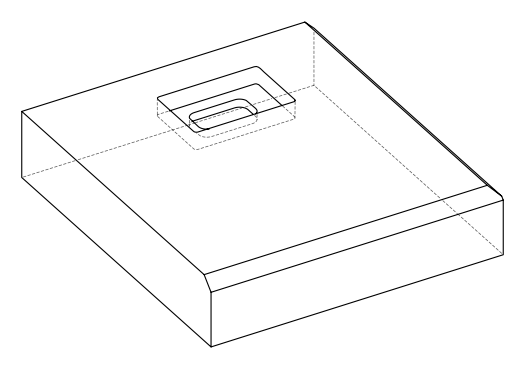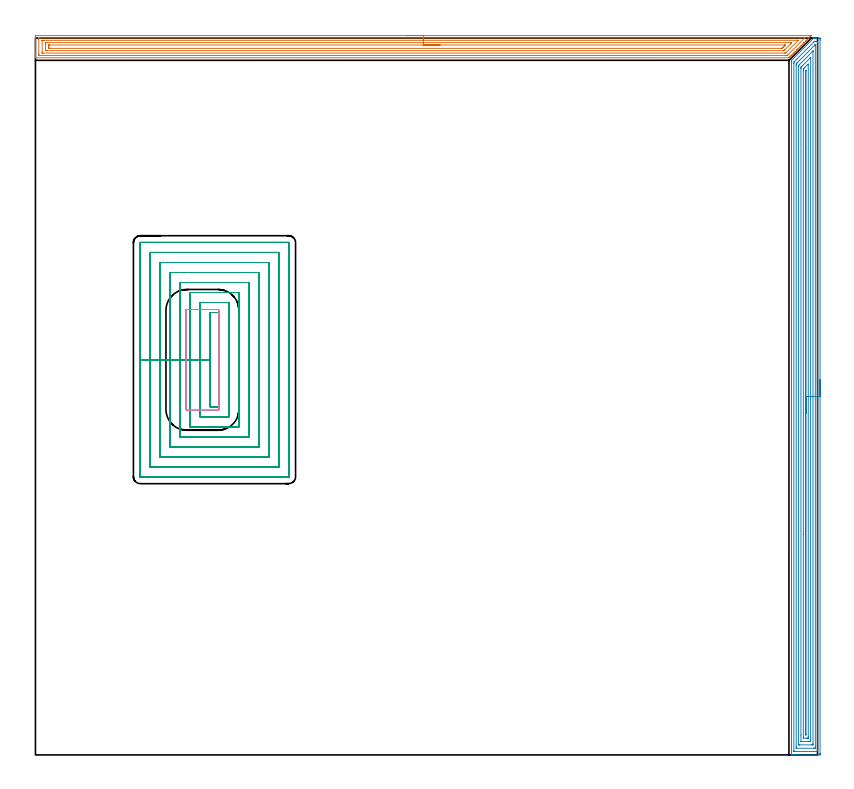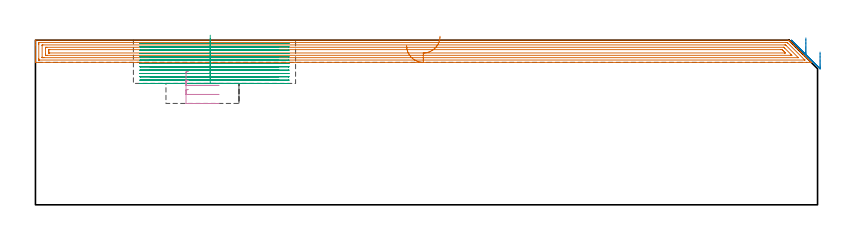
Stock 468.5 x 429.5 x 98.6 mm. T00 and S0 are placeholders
(PLAN: 4 operations, 2 tool changes, 106.7 min)
(1 AREA_MILL | FG_CHAMFER_SURFACE | UGT0205_001 | 18.6 min | 41377 mm3)
(2 AREA_MILL_1 | FG_CHAMFER_SURFACE_1 | UGT0205_001 | 23.93 min | 61701 mm3)
(3 MILL_RECTANGULAR_POCKET | POCKET_RECTANGULAR_STRAIGHT | NXT0201_009 | Follow Part, ap 2, ae 75% | 62.75 min | 373165 mm3)
(4 MILL_RECTANGULAR_POCKET_1 | POCKET_RECTANGULAR_STRAIGHT_1 | UGT0201_106 | Follow Part, ap 6, ae 75% | 1.36 min | 42633 mm3)
(TOOL UGT0205_001 | Chamfer Mill 20 x 3 x 45 deg. | D20 FL50 Z2)
(TOOL NXT0201_009 | ENDMILL 8mm [2P460-0800-NA 1630] | D8 FL26 Z6)
(TOOL UGT0201_106 | End Mill 24 mm | D24 FL25 Z2)
(OP 1 AREA_MILL)
G17 G21 G94 G90
T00 M6
G54
G17 G0 G90 X222.35 Y430.9 S1061 M3
G43 Z108.6 H0
Z95.3
G94 G1 X222.388 Z94.428 F250.
X222.502 Z93.563
X222.691 Z92.712
X222.953 Z91.88
X223.287 Z91.074
X223.69 Z90.3
X224.158 Z89.564
X224.69 Z88.872
X225.279 Z88.229
X225.922 Z87.64
X226.614 Z87.108
X227.35 Z86.64
X228.124 Z86.237
X228.93 Z85.903
X229.762 Z85.641
X230.614 Z85.452
X231.478 Z85.338
X232.35 Z85.3
X464.404
X464.682 Y430.896 Z85.304
X464.683 Y430.895 Z85.305
X464.682 Y430.882 Z85.318
X464.639 Y430.839 Z85.361
X464.231 Y430.43 Z85.767
X464.087 Y430.286 Z85.913
X463.791 Y429.991 Z86.209
X463.348 Y429.547 Z86.65
X462.876 Y429.076 Z87.124
X462.465 Y428.664 Z87.533
X461.962 Y428.162 Z88.038
X461.583 Y427.781 Z88.416
X461.408 Y427.607 Z88.592
X461.226 Y427.426 Z88.774
X460.7 Y426.898 Z89.299
X460.515 Y426.715 Z89.485
X460.372 Y426.572 Z89.628
X460.258 Y426.457 Z89.74
X460.217 Y426.416 Z89.782
X459.518 Y425.718 Z90.482
X459.376 Y425.574 Z90.623
X459.324 Y425.523 Z90.675
X458.665 Y424.865 Z91.335
X458.493 Y424.691 Z91.505
X457.811 Y424.011 Z92.189
X457.61 Y423.809 Z92.388
X456.958 Y423.158 Z93.042
X456.728 Y422.926 Z93.27
X456.104 Y422.304 Z93.896
X456.05 Y422.249 Z93.95
X455.845 Y422.043 Z94.153
X455.251 Y421.451 Z94.749
X455.157 Y421.356 Z94.843
X454.962 Y421.16 Z95.036
X454.397 Y420.597 Z95.603
X454.264 Y420.463 Z95.735
X454.079 Y420.277 Z95.919
X453.544 Y419.744 Z96.456
X453.196 Y419.395 Z96.802
X452.69 Y418.89 Z97.31
X452.478 Y418.677 Z97.521
X452.314 Y418.512 Z97.683
X452.152 Y418.351 Z97.847
X452.031 Y418.23 Z97.968
X451.873 Y418.07 Z98.125
X451.715 Y417.914 Z98.283
X451.585 Y417.784 Z98.414
X451.414 Y417.618 Z98.578
X451.396 Y417.604 Z98.59
X451.138 Y417.6 Z98.6
X0.167
X0.007 Y417.602 Z98.588
X0. Y417.611 Z98.58
Y417.951 Z98.248
Y418.294 Z97.906
Y418.953 Z97.242
Y420.166 Z96.031
Y420.719 Z95.475
Y430.153 Z86.044
X0.003 Y430.43 Z85.768
X0.009 Y430.892 Z85.306
X0.142 Y430.895 Z85.303
X0.613 Y430.9 Z85.3
X232.35
Y429.486 Z86.714
X460.577 Y429.485 Z86.715
X460.805 Y429.48 Z86.72
X460.82 Y429.479 Z86.721
X460.819 Y429.476 Z86.724
X460.809 Y429.461 Z86.739
X460.797 Y429.447 Z86.753
X460.707 Y429.357 Z86.843
X450.692 Y419.342 Z96.858
X450.494 Y419.148 Z97.052
X450.392 Y419.05 Z97.15
X450.362 Y419.024 Z97.176
X450.317 Y419.021 Z97.179
X450.214 Y419.018 Z97.182
X449.799 Y419.014 Z97.186
X449.737
X2.399 Y419.015 Z97.185
X2.337
X2.02 Y419.021 Z97.179
X2.01 Y419.123 Z97.077
X2.003 Y419.345 Z96.855
X2.001 Y419.836 Z96.364
X2. Y420.231 Z95.969
X2.001 Y428.664 Z87.536
X2.002 Y429.056 Z87.144
X2.01 Y429.453 Z86.747
X2.018 Y429.48 Z86.72
X2.037 Y429.482 Z86.718
X2.088 Y429.484 Z86.716
X2.191 Y429.485 Z86.715
X2.399 Y429.486 Z86.714
X232.35
Y428.072 Z88.128
X456.65 Y428.071 Z88.129
X456.756 Y428.069 Z88.131
X456.943 Y428.065 Z88.135
X456.953 Y428.061 Z88.139
X456.95 Y428.054 Z88.146
X456.943 Y428.043 Z88.157
X449.619 Y420.719 Z95.481
X449.381 Y420.484 Z95.716
X449.342 Y420.449 Z95.751
X449.326 Y420.437 Z95.763
X449.296 Y420.434 Z95.766
X449.197 Y420.431 Z95.769
X448.905 Y420.429 Z95.771
X4.479
X4.185 Y420.43 Z95.77
X4.088 Y420.432 Z95.768
X4.019 Y420.435 Z95.765
X4.01 Y420.536 Z95.664
X4.004 Y420.719 Z95.481
X4.001 Y420.901 Z95.299
Y427.781 Z88.419
X4.002 Y427.963 Z88.237
X4.007 Y428.025 Z88.175
X4.011 Y428.065 Z88.135
X4.039 Y428.066 Z88.134
X4.185 Y428.069 Z88.131
X4.785 Y428.071 Z88.129
X5.078 Y428.072 Z88.128
X232.35
Y426.657 Z89.543
X452.478
X452.722 Y426.656 Z89.544
X452.976 Y426.653 Z89.547
X453.051 Y426.65 Z89.55
X453.084 Y426.644 Z89.556
X453.059 Y426.615 Z89.585
X452.98 Y426.531 Z89.669
X452.916 Y426.465 Z89.735
X452.495 Y426.044 Z90.156
X448.905 Y422.454 Z93.746
X448.475 Y422.028 Z94.172
X448.316 Y421.875 Z94.325
X448.29 Y421.851 Z94.349
X448.255 Y421.848 Z94.352
X448.175 Y421.845 Z94.355
X448.012 Y421.843 Z94.357
X6.864
X6.619 Y421.844 Z94.356
X6.121 Y421.85 Z94.35
X6.01 Y421.856 Z94.344
X6. Y422.484 Z93.716
Y425.987 Z90.213
Y426.016 Z90.184
X6.006 Y426.443 Z89.757
X6.01 Y426.649 Z89.551
X6.22 Y426.653 Z89.547
X6.864 Y426.656 Z89.544
X7.108 Y426.657 Z89.543
X232.35
Y425.243 Z90.957
X448.794
X448.905 Y425.242 Z90.958
X449.017 Y425.241 Z90.959
X449.222 Y425.236 Z90.964
X449.127 Y425.133 Z91.067
X449.02 Y425.02 Z91.18
X448.905 Y424.904 Z91.296
X448.577 Y424.575 Z91.625
X448.012 Y424.011 Z92.189
X447.689 Y423.687 Z92.513
X447.366 Y423.367 Z92.833
X447.281 Y423.288 Z92.912
X447.257 Y423.267 Z92.933
X447.225 Y423.263 Z92.937
X447.119 Y423.261 Z92.939
X446.338 Y423.257 Z92.943
X446.226
X8.539
X8.315 Y423.258 Z92.942
X8.167 Y423.26 Z92.94
X8.049 Y423.264 Z92.936
X8.008 Y423.268 Z92.932
X8.007 Y423.276 Z92.924
X8.004 Y423.367 Z92.833
X8. Y424.01 Z92.19
Y424.25 Z91.95
Y424.893 Z91.307
X8.001 Y425.133 Z91.067
X8.003 Y425.213 Z90.987
X8.006 Y425.232 Z90.968
X8.008 Y425.236 Z90.964
X8.055 Y425.238 Z90.962
X8.204 Y425.241 Z90.959
X8.427 Y425.243 Z90.957
X8.539
X232.35
X233.222 Z90.995
X234.086 Z91.109
X234.938 Z91.298
X235.77 Z91.56
X236.576 Z91.894
X237.35 Z92.297
X238.086 Z92.765
X238.778 Z93.296
X239.421 Z93.886
X240.01 Z94.529
X240.542 Z95.221
X241.01 Z95.957
X241.413 Z96.731
X241.747 Z97.537
X242.009 Z98.369
X242.198 Z99.22
X242.312 Z100.085
X242.35 Z100.957
G0 Z108.6
M5
M2
(OP 2 AREA_MILL_1)
G17 G21 G94 G90
T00 M6
G54
G17 G0 G90 X470. Y224.7 S1061 M3
G43 Z108.6 H0
Z91.5
G94 G1 Y224.662 Z90.628 F250.
Y224.548 Z89.763
Y224.359 Z88.912
Y224.097 Z88.08
Y223.763 Z87.274
Y223.36 Z86.5
Y222.892 Z85.764
Y222.36 Z85.072
Y221.771 Z84.429
Y221.128 Z83.84
Y220.436 Z83.308
Y219.7 Z82.84
Y218.926 Z82.437
Y218.12 Z82.103
Y217.288 Z81.841
Y216.437 Z81.652
Y215.572 Z81.538
Y214.7 Z81.5
Y0.963
X469.999 Y0.625 Z81.501
X469.994 Y0.075 Z81.503
X469.992 Y0.008 Z81.506
X469.448 Y0. Z82.05
X456.118 Z95.377
X454.695 Z96.802
X454.341 Z97.154
X453.633 Z97.867
X453.34 Z98.16
X452.941 Y0.007 Z98.55
X452.903 Y0.01 Z98.588
X452.9 Y0.178 Z98.6
Y415.368
X452.904 Y416.095 Z98.59
X453.001 Y416.201 Z98.499
X466.021 Y429.222 Z85.477
X466.144 Y429.348 Z85.347
X466.197 Y429.39 Z85.293
X466.244 Y429.399 Z85.246
X466.483 Y429.4 Z85.013
X466.646 Z84.853
X466.963 Z84.537
X467.671 Z83.825
X468.913 Z82.584
X469.448 Y429.397 Z82.047
X469.991 Y429.392 Z81.505
X469.993 Y429.324 Z81.503
X469.999 Y428.775 Z81.501
X470. Y428.22 Z81.5
Y214.7
X468.586 Z82.914
Y3.306
X468.585 Y2.413 Z82.915
X468.584 Y2.387 Z82.916
X468.559 Y2.01 Z82.941
X468.079 Y2.002 Z83.421
X467.671 Y2.001 Z83.829
X467.192 Y2. Z84.308
X455.229 Y2.001 Z96.271
X454.749 Y2.002 Z96.751
X454.341 Y2.01 Z97.159
X454.316 Y2.413 Z97.184
X454.315 Y2.438 Z97.185
Y414.474
Y414.499
X454.341 Y415.079 Z97.159
X454.481 Y415.226 Z97.019
X454.618 Y415.368 Z96.882
X466.237 Y426.987 Z85.263
X466.511 Y427.259 Z84.989
X466.603 Y427.346 Z84.897
X466.637 Y427.375 Z84.863
X466.68 Y427.39 Z84.82
X466.782 Y427.393 Z84.718
X467.261 Y427.399 Z84.239
X467.671 Z83.829
X468.151 Y427.398 Z83.349
X468.559 Y427.39 Z82.941
X468.584 Y426.987 Z82.916
X468.585 Y426.962 Z82.915
X468.586 Y214.7 Z82.914
X467.172 Z84.328
X467.171 Y5.094 Z84.329
X467.17 Y4.703 Z84.33
X467.167 Y4.2 Z84.333
X467.165 Y4.014 Z84.335
X466.977 Y4.004 Z84.523
X466.782 Y4.002 Z84.718
X466.092 Y4. Z85.408
X456.118 Y4.001 Z95.382
X455.919 Y4.003 Z95.581
X455.787 Y4.007 Z95.713
X455.742 Y4.01 Z95.758
X455.735 Y4.026 Z95.765
X455.733 Y4.07 Z95.767
X455.73 Y4.2 Z95.77
X455.729 Y4.592 Z95.771
X455.728 Y5.094 Z95.772
X455.729 Y413.078 Z95.771
X455.73 Y413.58 Z95.77
X455.733 Y413.967 Z95.767
X455.735 Y414.023 Z95.765
X455.763 Y414.054 Z95.737
X455.841 Y414.137 Z95.659
X456.118 Y414.419 Z95.382
X456.145 Y414.446 Z95.355
X466.84 Y425.141 Z84.66
X466.901 Y425.2 Z84.599
X467.009 Y425.298 Z84.491
X467.123 Y425.39 Z84.377
X467.156 Z84.344
X467.165 Y425.349 Z84.335
X467.168 Y425.273 Z84.332
X467.17 Y425.2 Z84.33
X467.171 Y425.031 Z84.329
X467.172 Y424.808 Z84.328
Y214.7
X465.757 Z85.743
Y6.882
X465.753 Y6.129 Z85.747
X465.751 Y6.025 Z85.749
X465.662 Y6.01 Z85.838
X465.443 Y6.006 Z86.057
X465.005 Y6. Z86.495
X457.883 Z93.617
X457.453 Y6.006 Z94.047
X457.238 Y6.01 Z94.262
X457.149 Y6.021 Z94.351
X457.143 Y6.882 Z94.357
Y412.686
X457.145 Y412.875 Z94.355
X457.148 Y412.969 Z94.352
X457.15 Y412.988 Z94.35
X457.162 Y413.005 Z94.338
X457.191 Y413.038 Z94.309
X457.367 Y413.218 Z94.133
X465.65 Y421.501 Z85.85
X465.71 Y421.559 Z85.79
X465.747 Y421.592 Z85.753
X465.752 Y421.593 Z85.748
X465.753 Y421.591 Z85.747
X465.755 Y421.557 Z85.745
X465.757 Y421.382 Z85.743
Y214.7
X464.343 Z87.157
Y8.441
X464.341 Y8.212 Z87.159
X464.338 Y8.061 Z87.162
X464.336 Y8.013 Z87.164
X464.323 Y8.009 Z87.177
X464.282 Y8.005 Z87.218
X464.116 Y8.002 Z87.384
X463.893 Y8. Z87.607
X463.227 Z88.273
X458.56 Y8.001 Z92.94
X458.558 Y8.003 Z92.942
X458.557 Y11.969 Z92.943
Y411.126
X458.561 Y411.792 Z92.939
X458.563 Y411.906 Z92.937
X458.566 Y411.956 Z92.934
X458.592 Y411.985 Z92.908
X458.784 Y412.183 Z92.716
X459.673 Y413.075 Z91.827
X463.936 Y417.337 Z87.564
X464.116 Y417.514 Z87.384
X464.299 Y417.689 Z87.201
X464.337 Y417.722 Z87.163
X464.339 Y417.658 Z87.161
X464.341 Y417.536 Z87.159
X464.343 Y417.384 Z87.157
Y417.155
Y214.7
X462.929 Z88.571
Y10.758
X462.927 Y10.457 Z88.573
X462.924 Y10.161 Z88.576
X462.922 Y10.021 Z88.578
X462.784 Y10.009 Z88.716
X462.339 Y10.003 Z89.161
X461.904 Y10. Z89.596
X460.126 Y10.001 Z91.374
X459.992 Y10.008 Z91.508
X459.981 Y10.01 Z91.519
X459.978 Y10.021 Z91.522
X459.974 Y10.065 Z91.526
X459.972 Y10.156 Z91.528
X459.971 Y132.243 Z91.529
X459.972 Y410.004 Z91.528
X459.975 Y410.594 Z91.525
X459.978 Y410.898 Z91.522
X460.26 Y411.201 Z91.24
X460.561 Y411.511 Z90.939
X460.7 Y411.652 Z90.8
X462.929 Y413.88 Z88.572
Y214.7 Z88.571
X461.515 Z89.985
X461.514 Y12.245 Z89.986
Y12.181
X461.511 Y12.115 Z89.989
X461.504 Y12.01 Z89.996
X461.45 Y12.006 Z90.05
X461.416 Y12.007 Z90.084
X461.4 Y12.009 Z90.1
X461.392 Y12.051 Z90.108
X461.387 Y12.18 Z90.113
X461.386 Y12.245 Z90.114
X461.385 Y408.282 Z90.115
X461.389 Y409.111 Z90.111
X461.391 Y409.17 Z90.109
X461.45 Y409.941 Z90.05
X461.478 Y409.976 Z90.022
X461.503 Y410.004 Z89.997
X461.508 Y410.005 Z89.992
X461.51 Y410.004 Z89.99
X461.512 Y409.997 Z89.988
X461.514 Y409.94 Z89.986
X461.515 Y363.546 Z89.985
Y214.7
Y213.828 Z90.023
Y212.964 Z90.137
Y212.112 Z90.326
Y211.28 Z90.588
Y210.474 Z90.922
Y209.7 Z91.325
Y208.964 Z91.794
Y208.272 Z92.325
Y207.629 Z92.914
Y207.04 Z93.557
Y206.509 Z94.25
Y206.04 Z94.985
Y205.637 Z95.759
Y205.303 Z96.565
Y205.041 Z97.397
Y204.852 Z98.249
Y204.738 Z99.114
Y204.7 Z99.985
G0 Z108.6
M5
M2
(OP 3 MILL_RECTANGULAR_POCKET)
G17 G21 G94 G90
T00 M6
G54
G17 G0 G90 X104.7 Y255.382 S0 M3
G43 Z108.6 H1
Z101.6
G94 G1 Y236.75 Z96.608 F250.
Y208.5 F500.
X109.8
Y265.
X104.7
Y236.75
X98.7
Y202.5
X115.8
Y271.
X98.7
Y236.75
X92.7
Y196.5
X121.8
Y277.
X92.7
Y236.75
X86.7
Y190.5
X127.8
Y283.
X86.7
Y236.75
X80.7
Y184.5
X133.8
Y289.
X80.7
Y236.75
X74.7
Y178.5
X139.8
Y295.
X74.7
Y236.75
X68.7
Y172.5
X145.8
Y301.
X68.7
Y236.75
X62.7
Y166.6
X62.705 Y166.545
X62.745 Y166.505
X62.8 Y166.5
X151.7
X151.755 Y166.505
X151.795 Y166.545
X151.8 Y166.6
Y306.9
X151.795 Y306.955
X151.755 Y306.995
X151.7 Y307.
X62.8
X62.745 Y306.995
X62.705 Y306.955
X62.7 Y306.9
Y236.75
Y235.75
G0 X104.7 Y255.382 Z99.608
G1 Y236.75 Z94.615 F250.
Y208.5 F500.
X109.8
Y265.
X104.7
Y236.75
X98.7
Y202.5
X115.8
Y271.
X98.7
Y236.75
X92.7
Y196.5
X121.8
Y277.
X92.7
Y236.75
X86.7
Y190.5
X127.8
Y283.
X86.7
Y236.75
X80.7
Y184.5
X133.8
Y289.
X80.7
Y236.75
X74.7
Y178.5
X139.8
Y295.
X74.7
Y236.75
X68.7
Y172.5
X145.8
Y301.
X68.7
Y236.75
X62.7
Y166.6
X62.705 Y166.545
X62.745 Y166.505
X62.8 Y166.5
X151.7
X151.755 Y166.505
X151.795 Y166.545
X151.8 Y166.6
Y306.9
X151.795 Y306.955
X151.755 Y306.995
X151.7 Y307.
X62.8
X62.745 Y306.995
X62.705 Y306.955
X62.7 Y306.9
Y236.75
Y235.75
G0 X104.7 Y255.382 Z97.615
G1 Y236.75 Z92.623 F250.
Y208.5 F500.
X109.8
Y265.
X104.7
Y236.75
X98.7
Y202.5
X115.8
Y271.
X98.7
Y236.75
X92.7
Y196.5
X121.8
Y277.
X92.7
Y236.75
X86.7
Y190.5
X127.8
Y283.
X86.7
Y236.75
X80.7
Y184.5
X133.8
Y289.
X80.7
Y236.75
X74.7
Y178.5
X139.8
Y295.
X74.7
Y236.75
X68.7
Y172.5
X145.8
Y301.
X68.7
Y236.75
X62.7
Y166.6
X62.705 Y166.545
X62.745 Y166.505
X62.8 Y166.5
X151.7
X151.755 Y166.505
X151.795 Y166.545
X151.8 Y166.6
Y306.9
X151.795 Y306.955
X151.755 Y306.995
X151.7 Y307.
X62.8
X62.745 Y306.995
X62.705 Y306.955
X62.7 Y306.9
Y236.75
Y235.75
G0 X104.7 Y255.382 Z95.623
G1 Y236.75 Z90.631 F250.
Y208.5 F500.
X109.8
Y265.
X104.7
Y236.75
X98.7
Y202.5
X115.8
Y271.
X98.7
Y236.75
X92.7
Y196.5
X121.8
Y277.
X92.7
Y236.75
X86.7
Y190.5
X127.8
Y283.
X86.7
Y236.75
X80.7
Y184.5
X133.8
Y289.
X80.7
Y236.75
X74.7
Y178.5
X139.8
Y295.
X74.7
Y236.75
X68.7
Y172.5
X145.8
Y301.
X68.7
Y236.75
X62.7
Y166.6
X62.705 Y166.545
X62.745 Y166.505
X62.8 Y166.5
X151.7
X151.755 Y166.505
X151.795 Y166.545
X151.8 Y166.6
Y306.9
X151.795 Y306.955
X151.755 Y306.995
X151.7 Y307.
X62.8
X62.745 Y306.995
X62.705 Y306.955
X62.7 Y306.9
Y236.75
Y235.75
G0 X104.7 Y255.382 Z93.631
G1 Y236.75 Z88.638 F250.
Y208.5 F500.
X109.8
Y265.
X104.7
Y236.75
X98.7
Y202.5
X115.8
Y271.
X98.7
Y236.75
X92.7
Y196.5
X121.8
Y277.
X92.7
Y236.75
X86.7
Y190.5
X127.8
Y283.
X86.7
Y236.75
X80.7
Y184.5
X133.8
Y289.
X80.7
Y236.75
X74.7
Y178.5
X139.8
Y295.
X74.7
Y236.75
X68.7
Y172.5
X145.8
Y301.
X68.7
Y236.75
X62.7
Y166.6
X62.705 Y166.545
X62.745 Y166.505
X62.8 Y166.5
X151.7
X151.755 Y166.505
X151.795 Y166.545
X151.8 Y166.6
Y306.9
X151.795 Y306.955
X151.755 Y306.995
X151.7 Y307.
X62.8
X62.745 Y306.995
X62.705 Y306.955
X62.7 Y306.9
Y236.75
Y235.75
G0 X104.7 Y255.382 Z91.638
G1 Y236.75 Z86.646 F250.
Y208.5 F500.
X109.8
Y265.
X104.7
Y236.75
X98.7
Y202.5
X115.8
Y271.
X98.7
Y236.75
X92.7
Y196.5
X121.8
Y277.
X92.7
Y236.75
X86.7
Y190.5
X127.8
Y283.
X86.7
Y236.75
X80.7
Y184.5
X133.8
Y289.
X80.7
Y236.75
X74.7
Y178.5
X139.8
Y295.
X74.7
Y236.75
X68.7
Y172.5
X145.8
Y301.
X68.7
Y236.75
X62.7
Y166.6
X62.705 Y166.545
X62.745 Y166.505
X62.8 Y166.5
X151.7
X151.755 Y166.505
X151.795 Y166.545
X151.8 Y166.6
Y306.9
X151.795 Y306.955
X151.755 Y306.995
X151.7 Y307.
X62.8
X62.745 Y306.995
X62.705 Y306.955
X62.7 Y306.9
Y236.75
Y235.75
G0 X104.7 Y255.382 Z89.646
G1 Y236.75 Z84.654 F250.
Y208.5 F500.
X109.8
Y265.
X104.7
Y236.75
X98.7
Y202.5
X115.8
Y271.
X98.7
Y236.75
X92.7
Y196.5
X121.8
Y277.
X92.7
Y236.75
X86.7
Y190.5
X127.8
Y283.
X86.7
Y236.75
X80.7
Y184.5
X133.8
Y289.
X80.7
Y236.75
X74.7
Y178.5
X139.8
Y295.
X74.7
Y236.75
X68.7
Y172.5
X145.8
Y301.
X68.7
Y236.75
X62.7
Y166.6
X62.705 Y166.545
X62.745 Y166.505
X62.8 Y166.5
X151.7
X151.755 Y166.505
X151.795 Y166.545
X151.8 Y166.6
Y306.9
X151.795 Y306.955
X151.755 Y306.995
X151.7 Y307.
X62.8
X62.745 Y306.995
X62.705 Y306.955
X62.7 Y306.9
Y236.75
Y235.75
G0 X104.7 Y255.382 Z87.654
G1 Y236.75 Z82.662 F250.
Y208.5 F500.
X109.8
Y265.
X104.7
Y236.75
X98.7
Y202.5
X115.8
Y271.
X98.7
Y236.75
X92.7
Y196.5
X121.8
Y277.
X92.7
Y236.75
X86.7
Y190.5
X127.8
Y283.
X86.7
Y236.75
X80.7
Y184.5
X133.8
Y289.
X80.7
Y236.75
X74.7
Y178.5
X139.8
Y295.
X74.7
Y236.75
X68.7
Y172.5
X145.8
Y301.
X68.7
Y236.75
X62.7
Y166.6
X62.705 Y166.545
X62.745 Y166.505
X62.8 Y166.5
X151.7
X151.755 Y166.505
X151.795 Y166.545
X151.8 Y166.6
Y306.9
X151.795 Y306.955
X151.755 Y306.995
X151.7 Y307.
X62.8
X62.745 Y306.995
X62.705 Y306.955
X62.7 Y306.9
Y236.75
Y235.75
G0 X104.7 Y255.382 Z85.662
G1 Y236.75 Z80.669 F250.
Y208.5 F500.
X109.8
Y265.
X104.7
Y236.75
X98.7
Y202.5
X115.8
Y271.
X98.7
Y236.75
X92.7
Y196.5
X121.8
Y277.
X92.7
Y236.75
X86.7
Y190.5
X127.8
Y283.
X86.7
Y236.75
X80.7
Y184.5
X133.8
Y289.
X80.7
Y236.75
X74.7
Y178.5
X139.8
Y295.
X74.7
Y236.75
X68.7
Y172.5
X145.8
Y301.
X68.7
Y236.75
X62.7
Y166.6
X62.705 Y166.545
X62.745 Y166.505
X62.8 Y166.5
X151.7
X151.755 Y166.505
X151.795 Y166.545
X151.8 Y166.6
Y306.9
X151.795 Y306.955
X151.755 Y306.995
X151.7 Y307.
X62.8
X62.745 Y306.995
X62.705 Y306.955
X62.7 Y306.9
Y236.75
Y235.75
G0 X104.7 Y255.382 Z83.669
G1 Y236.75 Z78.677 F250.
Y208.5 F500.
X109.8
Y265.
X104.7
Y236.75
X98.7
Y202.5
X115.8
Y271.
X98.7
Y236.75
X92.7
Y196.5
X121.8
Y277.
X92.7
Y236.75
X86.7
Y190.5
X127.8
Y283.
X86.7
Y236.75
X80.7
Y184.5
X133.8
Y289.
X80.7
Y236.75
X74.7
Y178.5
X139.8
Y295.
X74.7
Y236.75
X68.7
Y172.5
X145.8
Y301.
X68.7
Y236.75
X62.7
Y166.6
X62.705 Y166.545
X62.745 Y166.505
X62.8 Y166.5
X151.7
X151.755 Y166.505
X151.795 Y166.545
X151.8 Y166.6
Y306.9
X151.795 Y306.955
X151.755 Y306.995
X151.7 Y307.
X62.8
X62.745 Y306.995
X62.705 Y306.955
X62.7 Y306.9
Y236.75
Y235.75
G0 X104.7 Y255.382 Z81.677
G1 Y236.75 Z76.685 F250.
Y208.5 F500.
X109.8
Y265.
X104.7
Y236.75
X98.7
Y202.5
X115.8
Y271.
X98.7
Y236.75
X92.7
Y196.5
X121.8
Y277.
X92.7
Y236.75
X86.7
Y190.5
X127.8
Y283.
X86.7
Y236.75
X80.7
Y184.5
X133.8
Y289.
X80.7
Y236.75
X74.7
Y178.5
X139.8
Y295.
X74.7
Y236.75
X68.7
Y172.5
X145.8
Y301.
X68.7
Y236.75
X62.7
Y166.6
X62.705 Y166.545
X62.745 Y166.505
X62.8 Y166.5
X151.7
X151.755 Y166.505
X151.795 Y166.545
X151.8 Y166.6
Y306.9
X151.795 Y306.955
X151.755 Y306.995
X151.7 Y307.
X62.8
X62.745 Y306.995
X62.705 Y306.955
X62.7 Y306.9
Y236.75
Y235.75
G0 X104.7 Y255.382 Z79.685
G1 Y236.75 Z74.692 F250.
Y208.5 F500.
X109.8
Y265.
X104.7
Y236.75
X98.7
Y202.5
X115.8
Y271.
X98.7
Y236.75
X92.7
Y196.5
X121.8
Y277.
X92.7
Y236.75
X86.7
Y190.5
X127.8
Y283.
X86.7
Y236.75
X80.7
Y184.5
X133.8
Y289.
X80.7
Y236.75
X74.7
Y178.5
X139.8
Y295.
X74.7
Y236.75
X68.7
Y172.5
X145.8
Y301.
X68.7
Y236.75
X62.7
Y166.6
X62.705 Y166.545
X62.745 Y166.505
X62.8 Y166.5
X151.7
X151.755 Y166.505
X151.795 Y166.545
X151.8 Y166.6
Y306.9
X151.795 Y306.955
X151.755 Y306.995
X151.7 Y307.
X62.8
X62.745 Y306.995
X62.705 Y306.955
X62.7 Y306.9
Y236.75
Y235.75
G0 X104.7 Y255.382 Z77.692
G1 Y236.75 Z72.7 F250.
Y208.5 F500.
X109.8
Y265.
X104.7
Y236.75
X98.7
Y202.5
X115.8
Y271.
X98.7
Y236.75
X92.7
Y196.5
X121.8
Y277.
X92.7
Y236.75
X86.7
Y190.5
X127.8
Y283.
X86.7
Y236.75
X80.7
Y184.5
X133.8
Y289.
X80.7
Y236.75
X74.7
Y178.5
X139.8
Y295.
X74.7
Y236.75
X68.7
Y172.5
X145.8
Y301.
X68.7
Y236.75
X62.7
Y166.6
X62.705 Y166.545
X62.745 Y166.505
X62.8 Y166.5
X151.7
X151.755 Y166.505
X151.795 Y166.545
X151.8 Y166.6
Y306.9
X151.795 Y306.955
X151.755 Y306.995
X151.7 Y307.
X62.8
X62.745 Y306.995
X62.705 Y306.955
X62.7 Y306.9
Y236.75
Y235.75
G0 Z108.6
M5
M2
(OP 4 MILL_RECTANGULAR_POCKET_1)
G17 G21 G94 G90
T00 M6
G54
G17 G0 G90 X91.663 Y266.8 S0 M3
G43 Z108.6 H0
Z79.943
G94 G1 X90.7 Z79.685 F250.
X90.629 Z79.666
X90.474 Y266.752 Z79.622
X90.343 Y266.657 Z79.579
X90.248 Y266.526 Z79.536
X90.2 Y266.371 Z79.492
Y266.3 Z79.473
Y236.65 Z71.529
Y207. F500.
G3 X90.7 Y206.5 R0.5
G1 X109.4
G3 X109.9 Y207. R0.5
G1 Y266.3
G3 X109.4 Y266.8 R0.5
G1 X90.7
G3 X90.2 Y266.3 R0.5
G1 Y236.65
Y235.65
G0 X91.663 Y266.8 Z74.529
G1 X90.7 Z74.271 F250.
X90.629 Z74.252
X90.474 Y266.752 Z74.208
X90.343 Y266.657 Z74.165
X90.248 Y266.526 Z74.121
X90.2 Y266.371 Z74.078
Y266.3 Z74.059
Y236.65 Z66.114
Y207. F500.
G3 X90.7 Y206.5 R0.5
G1 X109.4
G3 X109.9 Y207. R0.5
G1 Y266.3
G3 X109.4 Y266.8 R0.5
G1 X90.7
G3 X90.2 Y266.3 R0.5
G1 Y236.65
Y235.65
G0 X91.663 Y266.8 Z69.114
G1 X90.7 Z68.856 F250.
X90.629 Z68.837
X90.474 Y266.752 Z68.794
X90.343 Y266.657 Z68.751
X90.248 Y266.526 Z68.707
X90.2 Y266.371 Z68.664
Y266.3 Z68.645
Y236.65 Z60.7
Y207. F500.
G3 X90.7 Y206.5 R0.5
G1 X109.4
G3 X109.9 Y207. R0.5
G1 Y266.3
G3 X109.4 Y266.8 R0.5
G1 X90.7
G3 X90.2 Y266.3 R0.5
G1 Y236.65
Y235.65
G0 Z108.6
M5
M2
